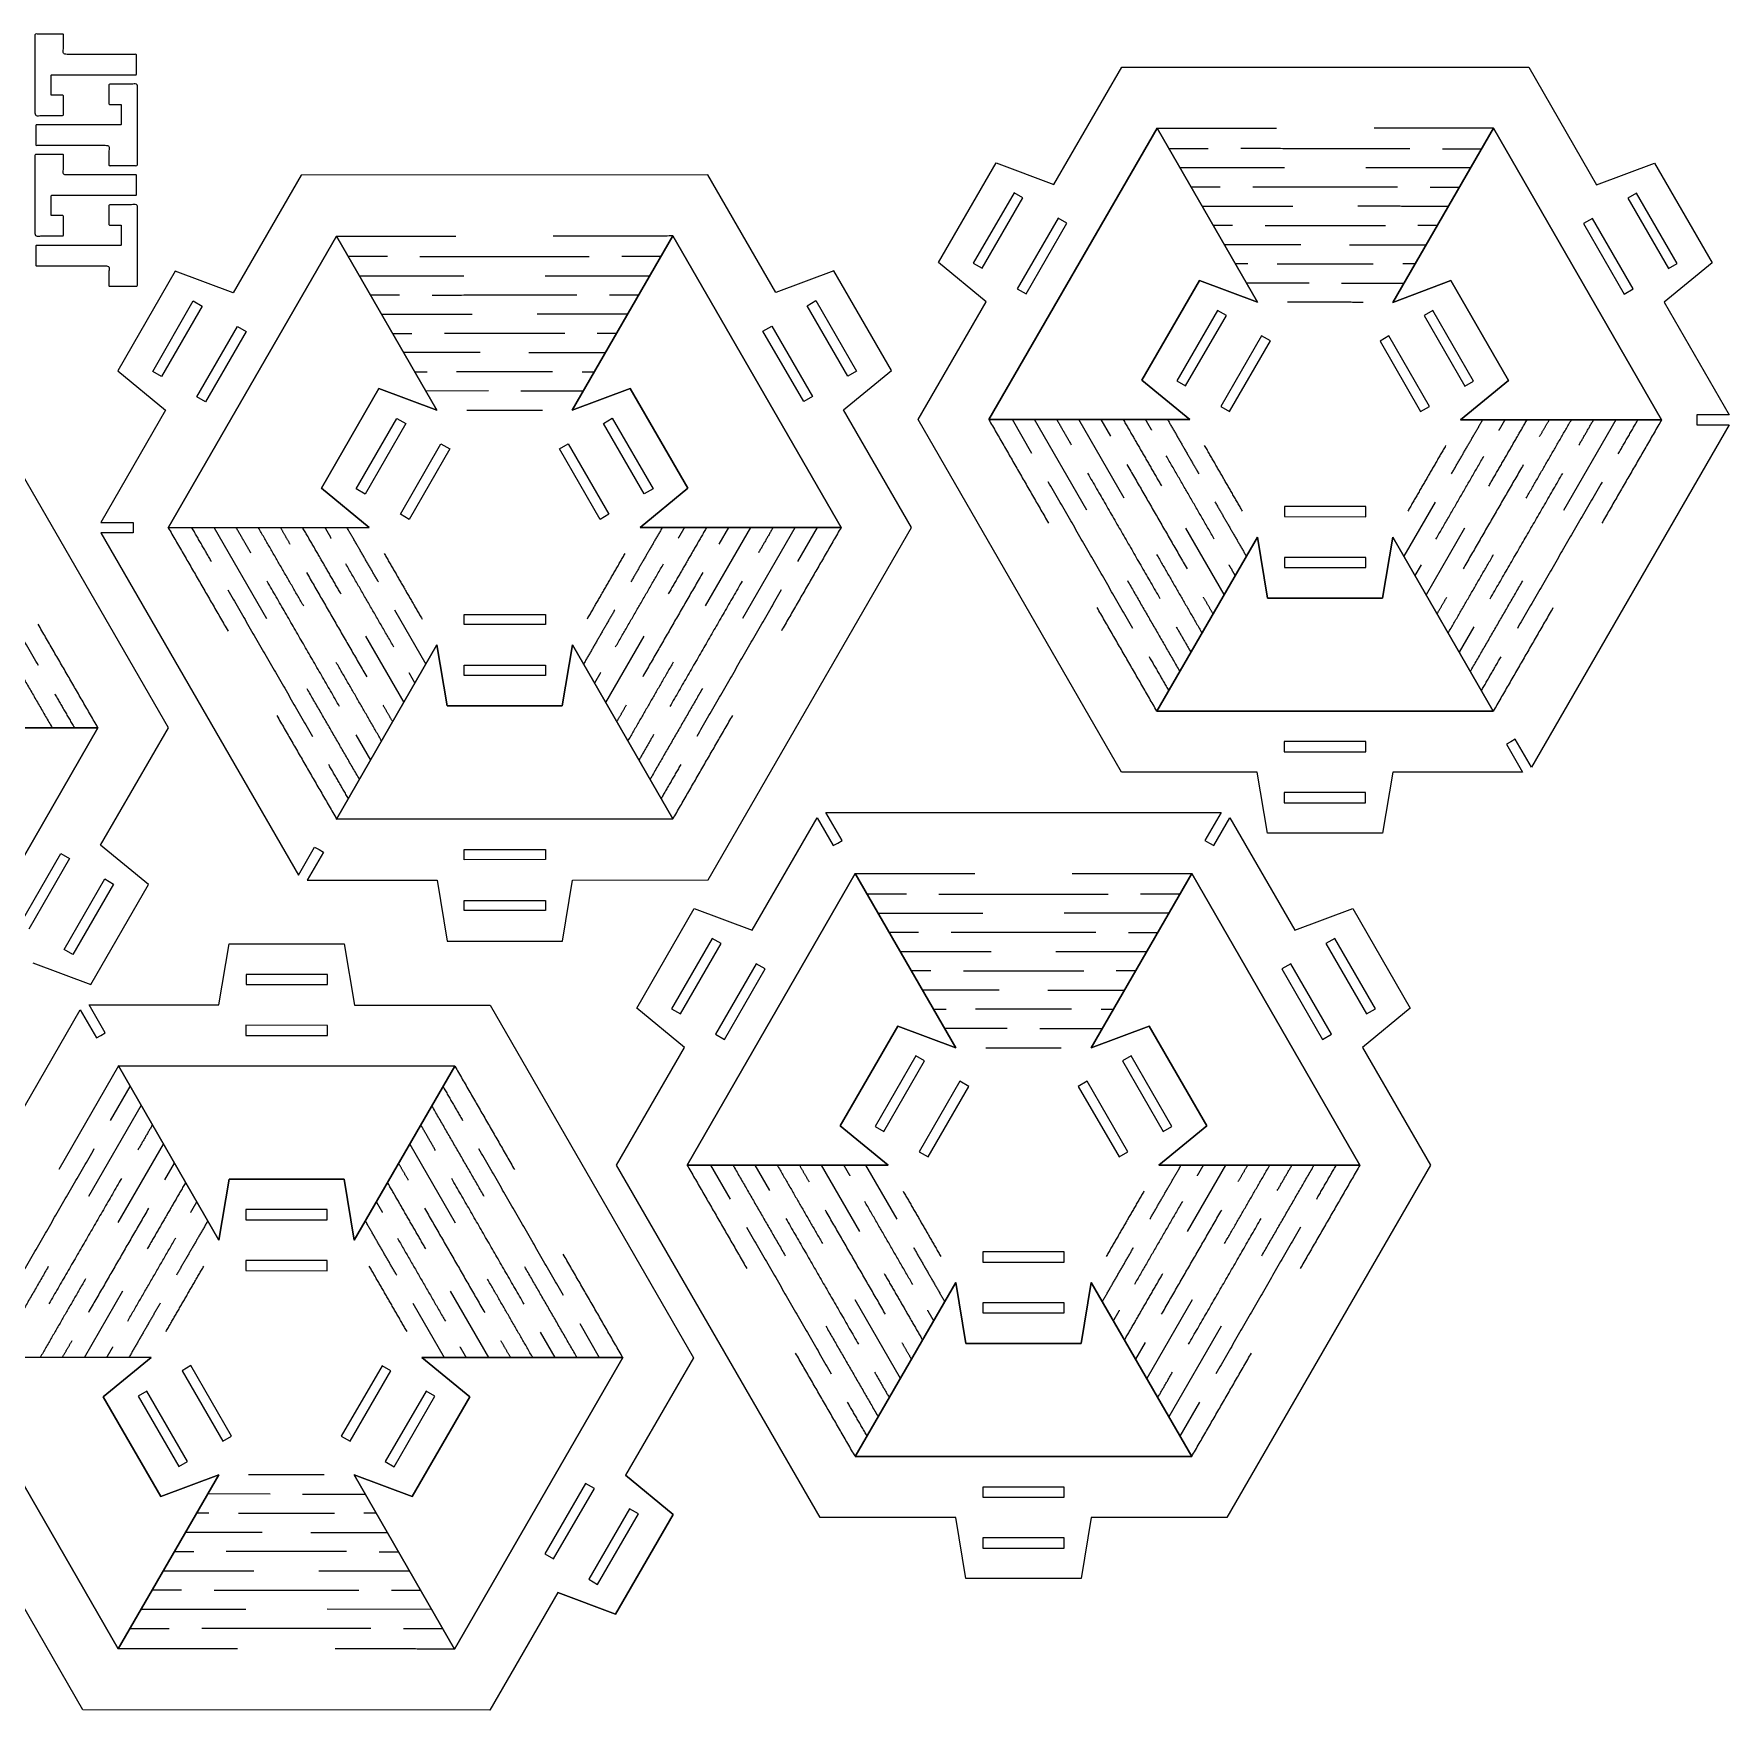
# Model space of a CAD drawing. Header units: millimetres. Extents: x -0.6 to 69.4, y 5.7 to 47.2.
# Drawn here: x 27.69 to 69.36, y 6.06 to 47.24 of the extents above; entities that cross this region are included whole.
import ezdxf

# ---------------------------------------------------------------- set-up
doc = ezdxf.new("R2010")
doc.units = ezdxf.units.MM
doc.header["$MEASUREMENT"] = 0
doc.layers.add('CURVES', color=7, linetype='Continuous', true_color=0x000000)

msp = doc.modelspace()

# ---------------------------------------------------------------- linework, layer by layer
at = {"layer": 'CURVES'}
for p, q in [((52.762, 43.54, -0.062), (54.432, 46.428, -0.062)), ((54.432, 46.428, -0.062), (64.431, 46.424, -0.062)), ((64.431, 46.424, -0.062), (66.098, 43.534, -0.062)), ((51.16, 37.77, -0.062), (55.297, 44.928, -0.062)), ((55.297, 44.928, -0.062), (51.16, 37.77, -0.062)), ((55.297, 44.928, -0.062), (57.764, 40.65, -0.062)), ((57.764, 40.65, -0.062), (55.297, 44.928, -0.062)), ((63.565, 44.924, -0.062), (61.093, 40.648, -0.062)), ((61.093, 40.648, -0.062), (63.565, 44.924, -0.062)), ((67.695, 37.762, -0.062), (63.565, 44.924, -0.062)), ((63.565, 44.924, -0.062), (67.695, 37.762, -0.062)), ((62.31, 44.422, -0.062), (63.274, 44.421, -0.062)), ((34.259, 43.773, -0.062), (32.592, 40.884, -0.062)), ((44.258, 43.778, -0.062), (34.259, 43.773, -0.062)), ((45.927, 40.89, -0.062), (44.258, 43.778, -0.062)), ((49.923, 41.625, -0.062), (51.339, 44.075, -0.062)), ((51.339, 44.075, -0.062), (52.762, 43.54, -0.062)), ((66.098, 43.534, -0.062), (67.522, 44.067, -0.062)), ((66.098, 43.534, -0.062), (67.522, 44.067, -0.062)), ((67.522, 44.067, -0.062), (68.936, 41.616, -0.062)), ((67.522, 44.067, -0.062), (68.936, 41.616, -0.062)), ((51.781, 43.34, -0.062), (50.78, 41.609, -0.062)), ((51.997, 43.215, -0.062), (51.781, 43.34, -0.062)), ((62.009, 43.478, -0.062), (62.729, 43.478, -0.062)), ((67.08, 43.333, -0.062), (66.863, 43.208, -0.062)), ((68.079, 41.601, -0.062), (67.08, 43.333, -0.062)), ((50.996, 41.484, -0.062), (51.997, 43.215, -0.062)), ((56.404, 43.009, -0.062), (58.632, 43.008, -0.062)), ((66.863, 43.208, -0.062), (67.862, 41.476, -0.062)), ((52.863, 42.715, -0.062), (51.862, 40.983, -0.062)), ((52.078, 40.858, -0.062), (53.079, 42.59, -0.062)), ((53.079, 42.59, -0.062), (52.863, 42.715, -0.062)), ((65.997, 42.709, -0.062), (65.78, 42.584, -0.062)), ((65.78, 42.584, -0.062), (66.779, 40.851, -0.062)), ((66.996, 40.976, -0.062), (65.997, 42.709, -0.062)), ((35.125, 42.274, -0.062), (30.994, 35.111, -0.062)), ((30.994, 35.111, -0.062), (35.125, 42.274, -0.062)), ((37.596, 37.998, -0.062), (35.125, 42.274, -0.062)), ((35.125, 42.274, -0.062), (37.596, 37.998, -0.062)), ((40.925, 37.999, -0.062), (43.393, 42.278, -0.062)), ((43.393, 42.278, -0.062), (40.925, 37.999, -0.062)), ((43.393, 42.278, -0.062), (47.53, 35.119, -0.062)), ((47.53, 35.119, -0.062), (43.393, 42.278, -0.062)), ((36.38, 41.771, -0.062), (35.415, 41.771, -0.062)), ((60.028, 42.064, -0.062), (61.911, 42.063, -0.062)), ((31.167, 41.417, -0.062), (29.754, 38.966, -0.062)), ((31.167, 41.417, -0.062), (29.754, 38.966, -0.062)), ((32.592, 40.884, -0.062), (31.167, 41.417, -0.062)), ((32.592, 40.884, -0.062), (31.167, 41.417, -0.062)), ((47.351, 41.424, -0.062), (45.927, 40.89, -0.062)), ((48.767, 38.975, -0.062), (47.351, 41.424, -0.062)), ((51.097, 40.658, -0.062), (49.923, 41.625, -0.062)), ((50.78, 41.609, -0.062), (50.996, 41.484, -0.062)), ((68.936, 41.616, -0.062), (67.761, 40.65, -0.062)), ((68.936, 41.616, -0.062), (67.761, 40.65, -0.062)), ((67.862, 41.476, -0.062), (68.079, 41.601, -0.062)), ((51.862, 40.983, -0.062), (52.078, 40.858, -0.062)), ((56.341, 41.184, -0.062), (54.925, 38.734, -0.062)), ((54.925, 38.734, -0.062), (56.341, 41.184, -0.062)), ((57.764, 40.65, -0.062), (56.341, 41.184, -0.062)), ((56.341, 41.184, -0.062), (57.764, 40.65, -0.062)), ((59.827, 41.12, -0.062), (61.366, 41.12, -0.062)), ((61.093, 40.648, -0.062), (62.518, 41.181, -0.062)), ((62.518, 41.181, -0.062), (61.093, 40.648, -0.062)), ((62.518, 41.181, -0.062), (63.931, 38.73, -0.062)), ((63.931, 38.73, -0.062), (62.518, 41.181, -0.062)), ((66.779, 40.851, -0.062), (66.996, 40.976, -0.062)), ((30.611, 38.95, -0.062), (31.61, 40.683, -0.062)), ((31.827, 40.558, -0.062), (30.827, 38.825, -0.062)), ((31.61, 40.683, -0.062), (31.827, 40.558, -0.062)), ((36.68, 40.828, -0.062), (35.961, 40.827, -0.062)), ((46.693, 40.565, -0.062), (46.909, 40.69, -0.062)), ((47.693, 38.833, -0.062), (46.693, 40.565, -0.062)), ((46.909, 40.69, -0.062), (47.91, 38.959, -0.062)), ((49.427, 37.77, -0.062), (51.097, 40.658, -0.062)), ((56.782, 40.449, -0.062), (55.782, 38.718, -0.062)), ((56.999, 40.324, -0.062), (56.782, 40.449, -0.062)), ((62.075, 40.447, -0.062), (61.859, 40.322, -0.062)), ((63.074, 38.714, -0.062), (62.075, 40.447, -0.062)), ((67.761, 40.65, -0.062), (69.355, 37.886, -0.062)), ((31.694, 38.326, -0.062), (32.693, 40.058, -0.062)), ((32.693, 40.058, -0.062), (32.909, 39.933, -0.062)), ((42.286, 40.359, -0.062), (40.058, 40.358, -0.062)), ((45.61, 39.939, -0.062), (45.827, 40.065, -0.062)), ((45.827, 40.065, -0.062), (46.828, 38.333, -0.062)), ((55.998, 38.593, -0.062), (56.999, 40.324, -0.062)), ((61.859, 40.322, -0.062), (62.858, 38.59, -0.062)), ((32.909, 39.933, -0.062), (31.91, 38.201, -0.062)), ((46.611, 38.208, -0.062), (45.61, 39.939, -0.062)), ((57.865, 39.824, -0.062), (56.864, 38.092, -0.062)), ((57.08, 37.967, -0.062), (58.081, 39.699, -0.062)), ((58.081, 39.699, -0.062), (57.865, 39.824, -0.062)), ((60.992, 39.822, -0.062), (60.776, 39.698, -0.062)), ((60.776, 39.698, -0.062), (61.775, 37.965, -0.062)), ((61.991, 38.09, -0.062), (60.992, 39.822, -0.062)), ((38.662, 39.413, -0.062), (36.778, 39.413, -0.062)), ((30.999, 30.197), (25.995, 38.855)), ((29.754, 38.966, -0.062), (30.928, 38, -0.062)), ((29.754, 38.966, -0.062), (30.928, 38, -0.062)), ((30.827, 38.825, -0.062), (30.611, 38.95, -0.062)), ((47.593, 38.008, -0.062), (48.767, 38.975, -0.062)), ((47.91, 38.959, -0.062), (47.693, 38.833, -0.062)), ((34.759, 36.08, -0.062), (36.172, 38.53, -0.062)), ((36.172, 38.53, -0.062), (34.759, 36.08, -0.062)), ((36.172, 38.53, -0.062), (37.596, 37.998, -0.062)), ((37.596, 37.998, -0.062), (36.172, 38.53, -0.062)), ((38.862, 38.47, -0.062), (37.324, 38.469, -0.062)), ((42.349, 38.533, -0.062), (40.925, 37.999, -0.062)), ((40.925, 37.999, -0.062), (42.349, 38.533, -0.062)), ((43.765, 36.084, -0.062), (42.349, 38.533, -0.062)), ((42.349, 38.533, -0.062), (43.765, 36.084, -0.062)), ((46.828, 38.333, -0.062), (46.611, 38.208, -0.062)), ((54.925, 38.734, -0.062), (56.098, 37.767, -0.062)), ((56.098, 37.767, -0.062), (54.925, 38.734, -0.062)), ((55.782, 38.718, -0.062), (55.998, 38.593, -0.062)), ((63.931, 38.73, -0.062), (62.757, 37.764, -0.062)), ((62.757, 37.764, -0.062), (63.931, 38.73, -0.062)), ((62.858, 38.59, -0.062), (63.074, 38.714, -0.062)), ((30.928, 38, -0.062), (29.334, 35.236, -0.062)), ((31.91, 38.201, -0.062), (31.694, 38.326, -0.062)), ((49.262, 35.12, -0.062), (47.593, 38.008, -0.062)), ((56.864, 38.092, -0.062), (57.08, 37.967, -0.062)), ((61.775, 37.965, -0.062), (61.991, 38.09, -0.062)), ((35.615, 36.064, -0.062), (36.615, 37.797, -0.062)), ((36.831, 37.672, -0.062), (35.832, 35.939, -0.062)), ((36.615, 37.797, -0.062), (36.831, 37.672, -0.062)), ((41.691, 37.674, -0.062), (41.907, 37.799, -0.062)), ((42.692, 35.942, -0.062), (41.691, 37.674, -0.062)), ((41.907, 37.799, -0.062), (42.908, 36.068, -0.062)), ((54.423, 29.108, -0.062), (49.427, 37.77, -0.062)), ((56.098, 37.767, -0.062), (51.16, 37.77, -0.062)), ((51.16, 37.77, -0.062), (56.098, 37.767, -0.062)), ((52.222, 36.934, -0.062), (51.74, 37.769, -0.062)), ((53.571, 35.54, -0.062), (52.285, 37.769, -0.062)), ((54.488, 35.838, -0.062), (53.375, 37.769, -0.062)), ((54.157, 37.357, -0.062), (53.919, 37.768, -0.062)), ((62.757, 37.764, -0.062), (67.695, 37.762, -0.062)), ((67.695, 37.762, -0.062), (62.757, 37.764, -0.062)), ((69.355, 37.636, -0.062), (64.496, 29.228, -0.062)), ((66.57, 37.762, -0.062), (65.282, 35.535, -0.062)), ((68.561, 37.636, -0.062), (69.355, 37.636, -0.062)), ((69.355, 37.886, -0.062), (68.562, 37.886, -0.062)), ((36.698, 35.44, -0.062), (37.697, 37.172, -0.062)), ((37.697, 37.172, -0.062), (37.914, 37.047, -0.062)), ((40.608, 37.049, -0.062), (40.825, 37.174, -0.062)), ((40.825, 37.174, -0.062), (41.826, 35.442, -0.062)), ((37.914, 37.047, -0.062), (36.915, 35.315, -0.062)), ((41.609, 35.317, -0.062), (40.608, 37.049, -0.062)), ((35.933, 35.114, -0.062), (34.759, 36.08, -0.062)), ((34.759, 36.08, -0.062), (35.933, 35.114, -0.062)), ((35.832, 35.939, -0.062), (35.615, 36.064, -0.062)), ((42.591, 35.117, -0.062), (43.765, 36.084, -0.062)), ((43.765, 36.084, -0.062), (42.591, 35.117, -0.062)), ((42.908, 36.068, -0.062), (42.692, 35.942, -0.062)), ((36.915, 35.315, -0.062), (36.698, 35.44, -0.062)), ((41.826, 35.442, -0.062), (41.609, 35.317, -0.062)), ((58.426, 35.633, -0.062), (58.426, 35.383, -0.062)), ((60.426, 35.632, -0.062), (58.426, 35.633, -0.062)), ((60.426, 35.382, -0.062), (60.426, 35.632, -0.062)), ((62.133, 35.742, -0.062), (61.363, 34.41, -0.062)), ((29.334, 35.236, -0.062), (30.128, 35.236, -0.062)), ((30.994, 35.111, -0.062), (35.933, 35.114, -0.062)), ((35.933, 35.114, -0.062), (30.994, 35.111, -0.062)), ((32.12, 35.112, -0.062), (33.407, 32.884, -0.062)), ((47.53, 35.119, -0.062), (42.591, 35.117, -0.062)), ((42.591, 35.117, -0.062), (47.53, 35.119, -0.062)), ((44.202, 33.188, -0.062), (45.315, 35.118, -0.062)), ((44.266, 26.457, -0.062), (49.262, 35.12, -0.062)), ((44.533, 34.706, -0.062), (44.77, 35.118, -0.062)), ((45.119, 32.89, -0.062), (46.405, 35.119, -0.062)), ((46.467, 34.283, -0.062), (46.949, 35.119, -0.062)), ((56.944, 33.468, -0.062), (56.003, 35.1, -0.062)), ((58.426, 35.383, -0.062), (60.426, 35.382, -0.062)), ((62.85, 35.097, -0.062), (61.907, 33.466, -0.062)), ((29.334, 34.986, -0.062), (34.194, 26.578, -0.062)), ((30.128, 34.986, -0.062), (29.334, 34.986, -0.062)), ((55.29, 30.607, -0.062), (57.762, 34.883, -0.062)), ((57.762, 34.883, -0.062), (55.29, 30.607, -0.062)), ((57.762, 34.883, -0.062), (58.011, 33.383, -0.062)), ((58.011, 33.383, -0.062), (57.762, 34.883, -0.062)), ((60.84, 33.382, -0.062), (61.091, 34.882, -0.062)), ((61.091, 34.882, -0.062), (60.84, 33.382, -0.062)), ((61.091, 34.882, -0.062), (63.558, 30.603, -0.062)), ((63.558, 30.603, -0.062), (61.091, 34.882, -0.062)), ((58.426, 34.383, -0.062), (58.426, 34.133, -0.062)), ((60.426, 34.382, -0.062), (58.426, 34.383, -0.062)), ((60.426, 34.132, -0.062), (60.426, 34.382, -0.062)), ((61.787, 34.201, -0.062), (61.635, 33.938, -0.062)), ((58.426, 34.133, -0.062), (60.426, 34.132, -0.062)), ((58.011, 33.383, -0.062), (60.84, 33.382, -0.062)), ((60.84, 33.382, -0.062), (58.011, 33.383, -0.062)), ((36.557, 33.092, -0.062), (37.327, 31.76, -0.062)), ((38.263, 32.982, -0.062), (40.263, 32.983, -0.062)), ((38.263, 32.732, -0.062), (38.263, 32.982, -0.062)), ((40.263, 32.983, -0.062), (40.263, 32.733, -0.062)), ((40.263, 32.733, -0.062), (38.263, 32.732, -0.062)), ((63.084, 32.674, -0.062), (62.724, 32.05, -0.062)), ((35.132, 27.953, -0.062), (37.599, 32.231, -0.062)), ((37.599, 32.231, -0.062), (35.132, 27.953, -0.062)), ((35.84, 32.446, -0.062), (36.782, 30.816, -0.062)), ((37.599, 32.231, -0.062), (37.85, 30.732, -0.062)), ((37.85, 30.732, -0.062), (37.599, 32.231, -0.062)), ((40.679, 30.733, -0.062), (40.928, 32.233, -0.062)), ((40.928, 32.233, -0.062), (40.679, 30.733, -0.062)), ((40.928, 32.233, -0.062), (43.399, 27.957, -0.062)), ((43.399, 27.957, -0.062), (40.928, 32.233, -0.062)), ((41.746, 30.818, -0.062), (42.687, 32.45, -0.062)), ((38.264, 31.732, -0.062), (40.264, 31.733, -0.062)), ((38.264, 31.482, -0.062), (38.264, 31.732, -0.062)), ((40.264, 31.733, -0.062), (40.264, 31.483, -0.062)), ((36.903, 31.551, -0.062), (37.055, 31.288, -0.062)), ((40.264, 31.483, -0.062), (38.264, 31.482, -0.062)), ((37.85, 30.732, -0.062), (40.679, 30.733, -0.062)), ((40.679, 30.733, -0.062), (37.85, 30.732, -0.062)), ((63.558, 30.603, -0.062), (55.29, 30.607, -0.062)), ((55.29, 30.607, -0.062), (63.558, 30.603, -0.062)), ((24.328, 30.194), (29.267, 30.196)), ((29.267, 30.196), (24.328, 30.194)), ((29.267, 30.196), (25.136, 23.034)), ((25.136, 23.034), (29.267, 30.196)), ((29.332, 27.308), (30.999, 30.197)), ((35.606, 30.023, -0.062), (35.966, 29.4, -0.062)), ((58.424, 29.856, -0.062), (58.424, 29.606, -0.062)), ((60.424, 29.855, -0.062), (58.424, 29.856, -0.062)), ((58.424, 29.606, -0.062), (60.424, 29.605, -0.062)), ((60.424, 29.605, -0.062), (60.424, 29.855, -0.062)), ((63.882, 29.791, -0.062), (64.279, 29.103, -0.062)), ((64.496, 29.228, -0.062), (64.099, 29.916, -0.062)), ((57.759, 29.106, -0.062), (54.423, 29.108, -0.062)), ((58.008, 27.606, -0.062), (57.759, 29.106, -0.062)), ((61.088, 29.105, -0.062), (60.837, 27.605, -0.062)), ((64.279, 29.103, -0.062), (61.088, 29.105, -0.062)), ((58.423, 28.606, -0.062), (58.423, 28.356, -0.062)), ((60.423, 28.605, -0.062), (58.423, 28.606, -0.062)), ((58.423, 28.356, -0.062), (60.423, 28.355, -0.062)), ((60.423, 28.355, -0.062), (60.423, 28.605, -0.062)), ((43.399, 27.957, -0.062), (35.132, 27.953, -0.062)), ((35.132, 27.953, -0.062), (43.399, 27.957, -0.062)), ((45.346, 25.224, -0.062), (46.942, 27.987, -0.062)), ((46.942, 27.987, -0.062), (47.339, 27.3, -0.062)), ((47.159, 28.112, -0.062), (56.87, 28.112, -0.062)), ((47.555, 27.425, -0.062), (47.159, 28.112, -0.062)), ((56.87, 28.112, -0.062), (56.473, 27.425, -0.062)), ((56.689, 27.3, -0.062), (57.086, 27.987, -0.062)), ((57.086, 27.987, -0.062), (58.682, 25.224, -0.062)), ((60.837, 27.605, -0.062), (58.008, 27.606, -0.062)), ((27.351, 25.374), (28.351, 27.107)), ((28.351, 27.107), (28.567, 26.982)), ((30.507, 26.342), (29.332, 27.308)), ((34.194, 26.578, -0.062), (34.591, 27.265, -0.062)), ((34.807, 27.14, -0.062), (34.411, 26.453, -0.062)), ((38.266, 27.205, -0.062), (40.266, 27.206, -0.062)), ((38.266, 26.955, -0.062), (38.266, 27.205, -0.062)), ((40.266, 27.206, -0.062), (40.266, 26.956, -0.062)), ((28.567, 26.982), (27.568, 25.249)), ((40.266, 26.956, -0.062), (38.266, 26.955, -0.062)), ((28.434, 24.75), (29.433, 26.482)), ((29.65, 26.358), (28.651, 24.625)), ((29.093, 23.891), (30.507, 26.342)), ((29.433, 26.482), (29.65, 26.358)), ((34.411, 26.453, -0.062), (37.602, 26.454, -0.062)), ((37.602, 26.454, -0.062), (37.852, 24.954, -0.062)), ((40.681, 24.956, -0.062), (40.931, 26.456, -0.062)), ((40.931, 26.456, -0.062), (44.266, 26.457, -0.062)), ((43.746, 19.452, -0.062), (47.88, 26.612, -0.062)), ((47.88, 26.612, -0.062), (43.746, 19.452, -0.062)), ((47.88, 26.612, -0.062), (50.35, 22.335, -0.062)), ((50.35, 22.335, -0.062), (47.88, 26.612, -0.062)), ((56.148, 26.612, -0.062), (53.679, 22.335, -0.062)), ((53.679, 22.335, -0.062), (56.148, 26.612, -0.062)), ((60.282, 19.452, -0.062), (56.148, 26.612, -0.062)), ((56.148, 26.612, -0.062), (60.282, 19.452, -0.062)), ((38.266, 25.955, -0.062), (40.266, 25.956, -0.062)), ((38.267, 25.705, -0.062), (38.266, 25.955, -0.062)), ((40.266, 25.956, -0.062), (40.267, 25.706, -0.062)), ((40.267, 25.706, -0.062), (38.267, 25.705, -0.062)), ((42.508, 23.307, -0.062), (43.922, 25.757, -0.062)), ((42.508, 23.307, -0.062), (43.922, 25.757, -0.062)), ((43.922, 25.757, -0.062), (45.346, 25.224, -0.062)), ((43.922, 25.757, -0.062), (45.346, 25.224, -0.062)), ((48.443, 25.638, -0.062), (51.016, 25.638, -0.062)), ((58.682, 25.224, -0.062), (60.106, 25.757, -0.062)), ((60.106, 25.757, -0.062), (61.52, 23.307, -0.062)), ((44.365, 25.023, -0.062), (43.365, 23.291, -0.062)), ((44.581, 24.898, -0.062), (44.365, 25.023, -0.062)), ((54.593, 25.166, -0.062), (55.313, 25.166, -0.062)), ((59.664, 25.023, -0.062), (59.447, 24.898, -0.062)), ((60.664, 23.291, -0.062), (59.664, 25.023, -0.062)), ((28.651, 24.625), (28.434, 24.75)), ((32.24, 23.387), (32.491, 24.887)), ((32.491, 24.887), (35.32, 24.885)), ((35.32, 24.885), (35.569, 23.385)), ((37.852, 24.954, -0.062), (40.681, 24.956, -0.062)), ((43.581, 23.166, -0.062), (44.581, 24.898, -0.062)), ((59.447, 24.898, -0.062), (60.447, 23.166, -0.062)), ((27.669, 24.424), (29.093, 23.891)), ((45.447, 24.398, -0.062), (44.447, 22.666, -0.062)), ((44.664, 22.541, -0.062), (45.664, 24.273, -0.062)), ((45.664, 24.273, -0.062), (45.447, 24.398, -0.062)), ((58.581, 24.398, -0.062), (58.365, 24.273, -0.062)), ((58.365, 24.273, -0.062), (59.365, 22.541, -0.062)), ((59.581, 22.666, -0.062), (58.581, 24.398, -0.062)), ((32.905, 24.136), (32.905, 23.886)), ((34.905, 24.135), (32.905, 24.136)), ((32.905, 23.886), (34.905, 23.885)), ((34.905, 23.885), (34.905, 24.135)), ((52.612, 23.751, -0.062), (54.496, 23.751, -0.062)), ((29.049, 23.388), (32.24, 23.387)), ((29.445, 22.7), (29.049, 23.388)), ((35.569, 23.385), (38.904, 23.383)), ((38.904, 23.383), (43.9, 14.721)), ((23.972, 14.855), (28.832, 23.263)), ((28.832, 23.263), (29.229, 22.576)), ((43.682, 22.341, -0.062), (42.508, 23.307, -0.062)), ((43.682, 22.341, -0.062), (42.508, 23.307, -0.062)), ((43.365, 23.291, -0.062), (43.581, 23.166, -0.062)), ((53.92, 23.279, -0.062), (54.223, 23.279, -0.062)), ((61.52, 23.307, -0.062), (60.346, 22.341, -0.062)), ((60.447, 23.166, -0.062), (60.664, 23.291, -0.062)), ((29.229, 22.576), (29.337, 22.638)), ((29.337, 22.638), (29.445, 22.7)), ((32.904, 22.886), (32.904, 22.636)), ((34.904, 22.885), (32.904, 22.886)), ((32.904, 22.636), (34.904, 22.635)), ((34.904, 22.635), (34.904, 22.885)), ((44.447, 22.666, -0.062), (44.664, 22.541, -0.062)), ((48.926, 22.869, -0.062), (47.511, 20.419, -0.062)), ((47.511, 20.419, -0.062), (48.926, 22.869, -0.062)), ((50.35, 22.335, -0.062), (48.926, 22.869, -0.062)), ((48.926, 22.869, -0.062), (50.35, 22.335, -0.062)), ((52.412, 22.807, -0.062), (53.951, 22.807, -0.062)), ((53.679, 22.335, -0.062), (55.103, 22.869, -0.062)), ((55.103, 22.869, -0.062), (53.679, 22.335, -0.062)), ((55.103, 22.869, -0.062), (56.517, 20.419, -0.062)), ((56.517, 20.419, -0.062), (55.103, 22.869, -0.062)), ((59.365, 22.541, -0.062), (59.581, 22.666, -0.062)), ((42.014, 19.452, -0.062), (43.682, 22.341, -0.062)), ((49.368, 22.135, -0.062), (48.368, 20.403, -0.062)), ((49.584, 22.01, -0.062), (49.368, 22.135, -0.062)), ((54.66, 22.135, -0.062), (54.444, 22.01, -0.062)), ((55.66, 20.403, -0.062), (54.66, 22.135, -0.062)), ((60.346, 22.341, -0.062), (62.014, 19.452, -0.062)), ((29.77, 21.888), (28.301, 19.346)), ((29.77, 21.888), (32.237, 17.609)), ((38.038, 21.884), (29.77, 21.888)), ((32.237, 17.609), (29.77, 21.888)), ((29.77, 21.888), (38.038, 21.884)), ((35.566, 17.608), (38.038, 21.884)), ((38.038, 21.884), (35.566, 17.608)), ((48.584, 20.278, -0.062), (49.584, 22.01, -0.062)), ((54.444, 22.01, -0.062), (55.444, 20.278, -0.062)), ((29.577, 20.55), (30.06, 21.385)), ((50.45, 21.51, -0.062), (49.45, 19.778, -0.062)), ((49.667, 19.653, -0.062), (50.667, 21.385, -0.062)), ((50.667, 21.385, -0.062), (50.45, 21.51, -0.062)), ((53.578, 21.51, -0.062), (53.361, 21.385, -0.062)), ((53.361, 21.385, -0.062), (54.361, 19.653, -0.062)), ((54.578, 19.778, -0.062), (53.578, 21.51, -0.062)), ((29.044, 18.685), (30.332, 20.913)), ((47.511, 20.419, -0.062), (48.685, 19.452, -0.062)), ((48.685, 19.452, -0.062), (47.511, 20.419, -0.062)), ((56.517, 20.419, -0.062), (55.343, 19.452, -0.062)), ((55.343, 19.452, -0.062), (56.517, 20.419, -0.062)), ((48.368, 20.403, -0.062), (48.584, 20.278, -0.062)), ((55.444, 20.278, -0.062), (55.66, 20.403, -0.062)), ((29.761, 18.04), (30.876, 19.969)), ((36.929, 19.966), (38.042, 18.036)), ((49.45, 19.778, -0.062), (49.667, 19.653, -0.062)), ((54.361, 19.653, -0.062), (54.578, 19.778, -0.062)), ((30.911, 19.086), (31.149, 19.497)), ((47.014, 10.792, -0.062), (42.014, 19.452, -0.062)), ((48.685, 19.452, -0.062), (43.746, 19.452, -0.062)), ((43.746, 19.452, -0.062), (48.685, 19.452, -0.062)), ((44.809, 18.617, -0.062), (44.327, 19.452, -0.062)), ((45.776, 18.829, -0.062), (45.417, 19.452, -0.062)), ((47.993, 17.821, -0.062), (47.051, 19.452, -0.062)), ((48.91, 18.12, -0.062), (48.14, 19.452, -0.062)), ((55.343, 19.452, -0.062), (60.282, 19.452, -0.062)), ((60.282, 19.452, -0.062), (55.343, 19.452, -0.062)), ((56.978, 19.452, -0.062), (56.036, 17.821, -0.062)), ((62.014, 19.452, -0.062), (57.014, 10.792, -0.062)), ((32.237, 17.609), (32.488, 19.109)), ((32.488, 19.109), (32.237, 17.609)), ((32.488, 19.109), (35.317, 19.108)), ((35.317, 19.108), (32.488, 19.109)), ((35.317, 19.108), (35.566, 17.608)), ((35.566, 17.608), (35.317, 19.108)), ((32.902, 18.359), (32.902, 18.109)), ((34.902, 18.358), (32.902, 18.359)), ((34.902, 18.108), (34.902, 18.358)), ((32.902, 18.109), (34.902, 18.108)), ((32.901, 17.109), (32.901, 16.859)), ((34.901, 17.108), (32.901, 17.109)), ((34.901, 16.858), (34.901, 17.108)), ((51.014, 17.319, -0.062), (51.014, 17.069, -0.062)), ((53.014, 17.319, -0.062), (51.014, 17.319, -0.062)), ((53.014, 17.069, -0.062), (53.014, 17.319, -0.062)), ((32.901, 16.859), (34.901, 16.858)), ((51.014, 17.069, -0.062), (53.014, 17.069, -0.062)), ((28.937, 14.728), (29.879, 16.359)), ((37.923, 16.355), (38.864, 14.723)), ((50.35, 16.569, -0.062), (47.88, 12.292, -0.062)), ((47.88, 12.292, -0.062), (50.35, 16.569, -0.062)), ((50.6, 15.069, -0.062), (50.35, 16.569, -0.062)), ((50.35, 16.569, -0.062), (50.6, 15.069, -0.062)), ((53.679, 16.569, -0.062), (53.429, 15.069, -0.062)), ((53.429, 15.069, -0.062), (53.679, 16.569, -0.062)), ((56.148, 12.292, -0.062), (53.679, 16.569, -0.062)), ((53.679, 16.569, -0.062), (56.148, 12.292, -0.062)), ((37.005, 16.057), (37.774, 14.724)), ((48.988, 14.21, -0.062), (47.874, 16.14, -0.062)), ((51.014, 16.069, -0.062), (51.014, 15.819, -0.062)), ((53.014, 16.069, -0.062), (51.014, 16.069, -0.062)), ((53.014, 15.819, -0.062), (53.014, 16.069, -0.062)), ((56.155, 16.14, -0.062), (55.041, 14.21, -0.062)), ((41.106, 15.557), (41.588, 14.722)), ((51.014, 15.819, -0.062), (53.014, 15.819, -0.062)), ((56.872, 15.495, -0.062), (55.585, 13.267, -0.062)), ((40.138, 15.346), (40.498, 14.722)), ((53.429, 15.069, -0.062), (50.6, 15.069, -0.062)), ((50.6, 15.069, -0.062), (53.429, 15.069, -0.062)), ((55.006, 15.093, -0.062), (54.768, 14.682, -0.062)), ((30.571, 14.727), (25.632, 14.73)), ((25.632, 14.73), (29.763, 7.567)), ((25.632, 14.73), (30.571, 14.727)), ((29.763, 7.567), (25.632, 14.73)), ((29.397, 13.761), (30.571, 14.727)), ((30.571, 14.727), (29.397, 13.761)), ((37.229, 14.724), (42.168, 14.722)), ((38.403, 13.757), (37.229, 14.724)), ((37.229, 14.724), (38.403, 13.757)), ((42.168, 14.722), (37.229, 14.724)), ((42.168, 14.722), (38.031, 7.563)), ((38.031, 7.563), (42.168, 14.722)), ((43.9, 14.721), (42.231, 11.833)), ((31.553, 14.526), (31.336, 14.401)), ((31.336, 14.401), (32.336, 12.669)), ((32.552, 12.794), (31.553, 14.526)), ((36.248, 14.524), (35.247, 12.792)), ((35.463, 12.667), (36.464, 14.399)), ((36.464, 14.399), (36.248, 14.524)), ((30.81, 11.311), (29.397, 13.761)), ((29.397, 13.761), (30.81, 11.311)), ((30.47, 13.902), (30.254, 13.777)), ((30.254, 13.777), (31.253, 12.044)), ((31.469, 12.169), (30.47, 13.902)), ((37.33, 13.898), (36.329, 12.167)), ((36.545, 12.042), (37.546, 13.773)), ((36.987, 11.308), (38.403, 13.757)), ((38.403, 13.757), (36.987, 11.308)), ((37.546, 13.773), (37.33, 13.898)), ((56.34, 13.63, -0.062), (55.858, 12.795, -0.062)), ((32.336, 12.669), (32.552, 12.794)), ((35.247, 12.792), (35.463, 12.667)), ((31.253, 12.044), (31.469, 12.169)), ((36.329, 12.167), (36.545, 12.042)), ((47.88, 12.292, -0.062), (56.148, 12.292, -0.062)), ((56.148, 12.292, -0.062), (47.88, 12.292, -0.062)), ((29.763, 7.567), (32.234, 11.843)), ((32.234, 11.843), (29.763, 7.567)), ((32.234, 11.843), (30.81, 11.311)), ((30.81, 11.311), (32.234, 11.843)), ((35.563, 11.842), (36.987, 11.308)), ((38.031, 7.563), (35.563, 11.842)), ((36.987, 11.308), (35.563, 11.842)), ((35.563, 11.842), (38.031, 7.563)), ((42.231, 11.833), (43.405, 10.866)), ((43.405, 10.866), (42.231, 11.833)), ((33.501, 11.371), (31.962, 11.372)), ((41.249, 11.633), (40.249, 9.901)), ((40.465, 9.776), (41.466, 11.508)), ((41.466, 11.508), (41.249, 11.633)), ((51.014, 11.542, -0.062), (51.014, 11.292, -0.062)), ((53.014, 11.542, -0.062), (51.014, 11.542, -0.062)), ((51.014, 11.292, -0.062), (53.014, 11.292, -0.062)), ((53.014, 11.292, -0.062), (53.014, 11.542, -0.062)), ((31.993, 10.9), (31.689, 10.9)), ((42.332, 11.007), (41.331, 9.276)), ((41.547, 9.151), (42.548, 10.882)), ((43.405, 10.866), (41.989, 8.417)), ((41.989, 8.417), (43.405, 10.866)), ((42.548, 10.882), (42.332, 11.007)), ((33.3, 10.427), (31.417, 10.428)), ((50.35, 10.792, -0.062), (47.014, 10.792, -0.062)), ((50.6, 9.292, -0.062), (50.35, 10.792, -0.062)), ((53.679, 10.792, -0.062), (53.429, 9.292, -0.062)), ((57.014, 10.792, -0.062), (53.679, 10.792, -0.062)), ((51.014, 10.292, -0.062), (51.014, 10.042, -0.062)), ((53.014, 10.292, -0.062), (51.014, 10.292, -0.062)), ((51.014, 10.042, -0.062), (53.014, 10.042, -0.062)), ((53.014, 10.042, -0.062), (53.014, 10.292, -0.062)), ((40.249, 9.901), (40.465, 9.776)), ((41.331, 9.276), (41.547, 9.151)), ((53.429, 9.292, -0.062), (50.6, 9.292, -0.062)), ((28.896, 6.068), (27.23, 8.957)), ((31.319, 9.013), (30.599, 9.013)), ((40.565, 8.951), (38.896, 6.063)), ((41.989, 8.417), (40.565, 8.951)), ((40.565, 8.951), (41.989, 8.417)), ((37.469, 8.538), (34.896, 8.54)), ((38.896, 6.063), (28.896, 6.068))]:
    msp.add_line(p, q, dxfattribs=at)
for points in [[(68.562, 37.886), (68.561, 37.761)], [(68.561, 37.761), (68.561, 37.636)], [(30.128, 35.236), (30.128, 35.111)], [(30.128, 35.111), (30.128, 34.986)], [(63.991, 29.853), (63.882, 29.791)], [(64.099, 29.916), (63.991, 29.853)], [(34.591, 27.265), (34.699, 27.203)], [(34.699, 27.203), (34.807, 27.14)], [(47.339, 27.3), (47.447, 27.362)], [(47.447, 27.362), (47.555, 27.425)], [(56.473, 27.425), (56.581, 27.362)], [(56.581, 27.362), (56.689, 27.3)]]:
    msp.add_lwpolyline(points, dxfattribs=at)
for points in [[(28.417, 46.24), (28.267, 46.24), (28.117, 46.24), (28.117, 45.99), (28.117, 45.74), (28.267, 45.74), (28.417, 45.74), (28.417, 45.49), (28.417, 45.24), (28.067, 45.24), (27.717, 45.24), (27.717, 46.24), (27.717, 47.24), (28.067, 47.24), (28.417, 47.24), (28.417, 46.99), (28.417, 46.74), (29.317, 46.74), (30.217, 46.74), (30.217, 46.49), (30.217, 46.24), (29.942, 46.24), (29.667, 46.24), (29.042, 46.24), (28.417, 46.24)], [(29.537, 45.006), (29.687, 45.006), (29.837, 45.006), (29.837, 45.256), (29.837, 45.506), (29.687, 45.506), (29.537, 45.506), (29.537, 45.756), (29.537, 46.006), (29.887, 46.006), (30.237, 46.006), (30.237, 45.006), (30.237, 44.006), (29.887, 44.006), (29.537, 44.006), (29.537, 44.256), (29.537, 44.506), (28.637, 44.506), (27.737, 44.506), (27.737, 44.756), (27.737, 45.006), (28.012, 45.006), (28.287, 45.006), (28.912, 45.006), (29.537, 45.006)], [(28.417, 43.279), (28.267, 43.279), (28.117, 43.279), (28.117, 43.029), (28.117, 42.779), (28.267, 42.779), (28.417, 42.779), (28.417, 42.529), (28.417, 42.279), (28.067, 42.279), (27.717, 42.279), (27.717, 43.279), (27.717, 44.279), (28.067, 44.279), (28.417, 44.279), (28.417, 44.029), (28.417, 43.779), (29.317, 43.779), (30.217, 43.779), (30.217, 43.529), (30.217, 43.279), (29.942, 43.279), (29.667, 43.279), (29.042, 43.279), (28.417, 43.279)], [(29.537, 42.045), (29.687, 42.045), (29.837, 42.045), (29.837, 42.295), (29.837, 42.545), (29.687, 42.545), (29.537, 42.545), (29.537, 42.795), (29.537, 43.045), (29.887, 43.045), (30.237, 43.045), (30.237, 42.045), (30.237, 41.045), (29.887, 41.045), (29.537, 41.045), (29.537, 41.295), (29.537, 41.545), (28.637, 41.545), (27.737, 41.545), (27.737, 41.795), (27.737, 42.045), (28.012, 42.045), (28.287, 42.045), (28.912, 42.045), (29.537, 42.045)]]:
    msp.add_open_spline(points, degree=2, knots=[-9, -9, -9, -8.7, -8.7, -8.2, -8.2, -7.9, -7.9, -7.4, -7.4, -6.7, -6.7, -4.7, -4.7, -4, -4, -3.5, -3.5, -2, -2, -1.5, -1.5, -1.25, -1.25, 0, 0, 0], dxfattribs=at)
for points in [[(55.297, 44.928, -0.062), (56.765, 44.927, -0.062), (58.233, 44.927, -0.062)], [(63.565, 44.924, -0.062), (62.097, 44.925, -0.062), (60.629, 44.925, -0.062)], [(55.587, 44.425, -0.062), (56.069, 44.425, -0.062), (56.552, 44.424, -0.062)], [(61.51, 44.422, -0.062), (59.431, 44.423, -0.062), (57.352, 44.424, -0.062)], [(58.432, 43.952, -0.062), (57.146, 43.952, -0.062), (55.859, 43.953, -0.062)], [(63.002, 43.95, -0.062), (61.715, 43.95, -0.062), (60.429, 43.951, -0.062)], [(56.851, 43.481, -0.062), (56.491, 43.481, -0.062), (56.131, 43.481, -0.062)], [(61.209, 43.479, -0.062), (59.43, 43.479, -0.062), (57.651, 43.48, -0.062)], [(62.456, 43.006, -0.062), (61.342, 43.007, -0.062), (60.228, 43.007, -0.062)], [(57.151, 42.537, -0.062), (56.913, 42.537, -0.062), (56.676, 42.537, -0.062)], [(57.951, 42.537, -0.062), (59.43, 42.536, -0.062), (60.909, 42.535, -0.062)], [(62.184, 42.535, -0.062), (61.946, 42.535, -0.062), (61.709, 42.535, -0.062)], [(35.125, 42.274, -0.062), (36.593, 42.274, -0.062), (38.061, 42.275, -0.062)], [(43.393, 42.278, -0.062), (41.925, 42.277, -0.062), (40.457, 42.276, -0.062)], [(37.18, 41.772, -0.062), (39.259, 41.773, -0.062), (41.338, 41.774, -0.062)], [(43.103, 41.774, -0.062), (42.62, 41.774, -0.062), (42.138, 41.774, -0.062)], [(58.831, 42.064, -0.062), (57.89, 42.065, -0.062), (56.948, 42.065, -0.062)], [(35.688, 41.299, -0.062), (36.974, 41.3, -0.062), (38.261, 41.3, -0.062)], [(40.257, 41.301, -0.062), (41.544, 41.302, -0.062), (42.83, 41.303, -0.062)], [(57.524, 41.593, -0.062), (57.372, 41.593, -0.062), (57.22, 41.593, -0.062)], [(58.25, 41.593, -0.062), (59.429, 41.592, -0.062), (60.608, 41.592, -0.062)], [(61.639, 41.591, -0.062), (61.487, 41.591, -0.062), (61.335, 41.591, -0.062)], [(41.838, 40.83, -0.062), (42.198, 40.83, -0.062), (42.558, 40.831, -0.062)], [(59.031, 41.121, -0.062), (58.262, 41.121, -0.062), (57.492, 41.121, -0.062)], [(37.48, 40.828, -0.062), (39.259, 40.829, -0.062), (41.038, 40.83, -0.062)], [(60.358, 40.648, -0.062), (59.429, 40.649, -0.062), (58.5, 40.649, -0.062)], [(36.233, 40.356, -0.062), (37.347, 40.356, -0.062), (38.461, 40.357, -0.062)], [(36.506, 39.884, -0.062), (36.743, 39.884, -0.062), (36.981, 39.884, -0.062)], [(40.739, 39.886, -0.062), (39.26, 39.885, -0.062), (37.781, 39.885, -0.062)], [(41.539, 39.887, -0.062), (41.776, 39.887, -0.062), (42.014, 39.887, -0.062)], [(39.858, 39.414, -0.062), (40.8, 39.414, -0.062), (41.742, 39.415, -0.062)], [(37.051, 38.941, -0.062), (37.203, 38.941, -0.062), (37.355, 38.941, -0.062)], [(40.439, 38.942, -0.062), (39.26, 38.942, -0.062), (38.081, 38.941, -0.062)], [(41.166, 38.943, -0.062), (41.318, 38.943, -0.062), (41.47, 38.943, -0.062)], [(39.659, 38.47, -0.062), (40.428, 38.471, -0.062), (41.197, 38.471, -0.062)], [(38.332, 37.998, -0.062), (39.261, 37.998, -0.062), (40.19, 37.999, -0.062)], [(51.16, 37.77, -0.062), (51.893, 36.498, -0.062), (52.626, 35.226, -0.062)], [(52.83, 37.769, -0.062), (53.01, 37.457, -0.062), (53.189, 37.145, -0.062)], [(54.464, 37.768, -0.062), (54.935, 36.952, -0.062), (55.405, 36.136, -0.062)], [(55.009, 37.768, -0.062), (55.085, 37.636, -0.062), (55.161, 37.505, -0.062)], [(55.554, 37.768, -0.062), (55.938, 37.101, -0.062), (56.322, 36.435, -0.062)], [(62.531, 36.432, -0.062), (62.916, 37.098, -0.062), (63.301, 37.764, -0.062)], [(63.448, 36.133, -0.062), (63.92, 36.948, -0.062), (64.391, 37.763, -0.062)], [(63.846, 37.764, -0.062), (63.77, 37.632, -0.062), (63.694, 37.501, -0.062)], [(64.365, 35.834, -0.062), (64.923, 36.798, -0.062), (65.48, 37.763, -0.062)], [(64.698, 37.352, -0.062), (64.817, 37.557, -0.062), (64.936, 37.763, -0.062)], [(65.665, 37.139, -0.062), (65.845, 37.451, -0.062), (66.025, 37.763, -0.062)], [(67.695, 37.762, -0.062), (66.961, 36.491, -0.062), (66.226, 35.22, -0.062)], [(66.632, 36.927, -0.062), (66.873, 37.345, -0.062), (67.115, 37.762, -0.062)], [(57.394, 35.521, -0.062), (56.93, 36.325, -0.062), (56.466, 37.13, -0.062)], [(62.389, 37.127, -0.062), (61.924, 36.323, -0.062), (61.459, 35.519, -0.062)], [(54.556, 36.664, -0.062), (55.295, 35.383, -0.062), (56.034, 34.101, -0.062)], [(56.702, 34.833, -0.062), (56.113, 35.854, -0.062), (55.524, 36.875, -0.062)], [(62.151, 34.83, -0.062), (62.741, 35.851, -0.062), (63.331, 36.872, -0.062)], [(53.589, 36.452, -0.062), (54.478, 34.911, -0.062), (55.367, 33.37, -0.062)], [(64.298, 36.659, -0.062), (63.557, 35.379, -0.062), (62.817, 34.098, -0.062)], [(63.484, 33.366, -0.062), (64.374, 34.906, -0.062), (65.265, 36.447, -0.062)], [(54.699, 32.639, -0.062), (53.661, 34.44, -0.062), (52.622, 36.241, -0.062)], [(66.232, 36.234, -0.062), (65.191, 34.434, -0.062), (64.151, 32.634, -0.062)], [(56.72, 35.745, -0.062), (57.105, 35.078, -0.062), (57.489, 34.412, -0.062)], [(27.803, 31.724), (26.762, 33.524), (25.722, 35.324)], [(30.994, 35.111, -0.062), (31.729, 33.841, -0.062), (32.463, 32.57, -0.062)], [(32.058, 34.277, -0.062), (31.816, 34.694, -0.062), (31.575, 35.112, -0.062)], [(33.025, 34.489, -0.062), (32.845, 34.801, -0.062), (32.664, 35.112, -0.062)], [(34.324, 33.183, -0.062), (33.767, 34.148, -0.062), (33.209, 35.112, -0.062)], [(33.992, 34.701, -0.062), (33.873, 34.907, -0.062), (33.754, 35.113, -0.062)], [(35.241, 33.482, -0.062), (34.77, 34.298, -0.062), (34.299, 35.113, -0.062)], [(34.844, 35.113, -0.062), (34.92, 34.982, -0.062), (34.996, 34.85, -0.062)], [(36.158, 33.781, -0.062), (35.773, 34.447, -0.062), (35.388, 35.113, -0.062)], [(43.136, 35.117, -0.062), (42.752, 34.451, -0.062), (42.367, 33.784, -0.062)], [(44.225, 35.118, -0.062), (43.755, 34.302, -0.062), (43.284, 33.486, -0.062)], [(43.681, 35.117, -0.062), (43.605, 34.986, -0.062), (43.529, 34.854, -0.062)], [(45.86, 35.118, -0.062), (45.68, 34.807, -0.062), (45.5, 34.495, -0.062)], [(47.53, 35.119, -0.062), (46.797, 33.848, -0.062), (46.063, 32.576, -0.062)], [(36.539, 32.18, -0.062), (35.949, 33.2, -0.062), (35.359, 34.221, -0.062)], [(36.301, 34.477, -0.062), (36.766, 33.673, -0.062), (37.231, 32.868, -0.062)], [(41.295, 32.87, -0.062), (41.76, 33.675, -0.062), (42.224, 34.48, -0.062)], [(41.988, 32.182, -0.062), (42.577, 33.204, -0.062), (43.166, 34.225, -0.062)], [(55.285, 34.455, -0.062), (55.842, 33.49, -0.062), (56.399, 32.525, -0.062)], [(57.216, 33.94, -0.062), (57.14, 34.072, -0.062), (57.065, 34.203, -0.062)], [(62.451, 32.522, -0.062), (63.009, 33.487, -0.062), (63.567, 34.452, -0.062)], [(35.205, 30.716, -0.062), (34.315, 32.256, -0.062), (33.425, 33.796, -0.062)], [(34.392, 34.009, -0.062), (35.132, 32.728, -0.062), (35.872, 31.448, -0.062)], [(44.133, 34.013, -0.062), (43.394, 32.732, -0.062), (42.655, 31.451, -0.062)], [(45.1, 33.802, -0.062), (44.212, 32.261, -0.062), (43.323, 30.72, -0.062)], [(54.568, 33.811, -0.062), (55.211, 32.696, -0.062), (55.853, 31.582, -0.062)], [(62.996, 31.578, -0.062), (63.64, 32.692, -0.062), (64.283, 33.806, -0.062)], [(32.458, 33.584, -0.062), (33.498, 31.784, -0.062), (34.539, 29.984, -0.062)], [(43.99, 29.988, -0.062), (45.029, 31.789, -0.062), (46.068, 33.59, -0.062)], [(56.671, 32.997, -0.062), (56.553, 33.203, -0.062), (56.434, 33.408, -0.062)], [(62.179, 32.994, -0.062), (62.298, 33.2, -0.062), (62.417, 33.405, -0.062)], [(41.969, 33.094, -0.062), (41.585, 32.428, -0.062), (41.201, 31.761, -0.062)], [(55.29, 30.607, -0.062), (54.557, 31.879, -0.062), (53.823, 33.151, -0.062)], [(65.027, 33.145, -0.062), (64.293, 31.874, -0.062), (63.558, 30.603, -0.062)], [(29.267, 30.196), (28.532, 31.467), (27.797, 32.738)], [(55.766, 32.677, -0.062), (55.946, 32.365, -0.062), (56.126, 32.054, -0.062)], [(26.853, 32.424), (27.497, 31.31), (28.141, 30.196)], [(36.238, 29.872, -0.062), (35.681, 30.837, -0.062), (35.123, 31.801, -0.062)], [(43.404, 31.805, -0.062), (42.848, 30.84, -0.062), (42.291, 29.875, -0.062)], [(55.099, 31.946, -0.062), (55.34, 31.528, -0.062), (55.581, 31.11, -0.062)], [(63.268, 31.107, -0.062), (63.509, 31.524, -0.062), (63.751, 31.942, -0.062)], [(41.473, 31.29, -0.062), (41.549, 31.421, -0.062), (41.625, 31.553, -0.062)], [(28.203, 31.031), (28.444, 30.614), (28.686, 30.196)], [(35.694, 28.928, -0.062), (35.05, 30.042, -0.062), (34.406, 31.156, -0.062)], [(44.122, 31.16, -0.062), (43.479, 30.046, -0.062), (42.836, 28.931, -0.062)], [(33.662, 30.495, -0.062), (34.397, 29.224, -0.062), (35.132, 27.953, -0.062)], [(36.51, 30.344, -0.062), (36.391, 30.549, -0.062), (36.273, 30.755, -0.062)], [(42.018, 30.346, -0.062), (42.137, 30.552, -0.062), (42.256, 30.758, -0.062)], [(43.399, 27.957, -0.062), (44.133, 29.229, -0.062), (44.866, 30.5, -0.062)], [(42.923, 30.027, -0.062), (42.743, 29.715, -0.062), (42.564, 29.403, -0.062)], [(35.422, 28.456, -0.062), (35.18, 28.874, -0.062), (34.939, 29.291, -0.062)], [(43.591, 29.295, -0.062), (43.35, 28.878, -0.062), (43.109, 28.46, -0.062)], [(47.88, 26.612, -0.062), (49.348, 26.612, -0.062), (50.816, 26.612, -0.062)], [(53.212, 26.612, -0.062), (54.68, 26.612, -0.062), (56.148, 26.612, -0.062)], [(49.135, 26.11, -0.062), (48.653, 26.11, -0.062), (48.171, 26.11, -0.062)], [(49.935, 26.11, -0.062), (52.014, 26.11, -0.062), (54.093, 26.11, -0.062)], [(55.858, 26.11, -0.062), (55.376, 26.11, -0.062), (54.893, 26.11, -0.062)], [(55.585, 25.638, -0.062), (54.299, 25.638, -0.062), (53.012, 25.638, -0.062)], [(49.435, 25.166, -0.062), (49.075, 25.166, -0.062), (48.715, 25.166, -0.062)], [(53.793, 25.166, -0.062), (52.014, 25.166, -0.062), (50.235, 25.166, -0.062)], [(51.216, 24.694, -0.062), (50.102, 24.694, -0.062), (48.988, 24.694, -0.062)], [(55.041, 24.694, -0.062), (53.926, 24.694, -0.062), (52.812, 24.694, -0.062)], [(49.735, 24.222, -0.062), (49.498, 24.222, -0.062), (49.26, 24.222, -0.062)], [(50.535, 24.222, -0.062), (52.014, 24.222, -0.062), (53.493, 24.222, -0.062)], [(54.768, 24.222, -0.062), (54.531, 24.222, -0.062), (54.293, 24.222, -0.062)], [(51.416, 23.751, -0.062), (50.474, 23.751, -0.062), (49.532, 23.751, -0.062)], [(49.805, 23.279, -0.062), (49.957, 23.279, -0.062), (50.109, 23.279, -0.062)], [(53.193, 23.279, -0.062), (52.014, 23.279, -0.062), (50.835, 23.279, -0.062)], [(51.616, 22.807, -0.062), (50.847, 22.807, -0.062), (50.077, 22.807, -0.062)], [(51.085, 22.335, -0.062), (52.014, 22.335, -0.062), (52.943, 22.335, -0.062)], [(38.038, 21.884), (38.771, 20.612), (39.504, 19.341)], [(37.747, 21.381), (37.988, 20.963), (38.229, 20.546)], [(38.76, 18.681), (38.117, 19.795), (37.474, 20.909)], [(30.604, 20.441), (30.424, 20.129), (30.244, 19.818)], [(37.561, 19.814), (37.382, 20.126), (37.202, 20.438)], [(27.096, 16.257), (28.137, 18.057), (29.177, 19.857)], [(40.706, 16.25), (39.667, 18.052), (38.629, 19.853)], [(36.894, 19.083), (36.775, 19.289), (36.657, 19.494)], [(43.746, 19.452, -0.062), (44.48, 18.181, -0.062), (45.214, 16.91, -0.062)], [(44.872, 19.452, -0.062), (45.515, 18.338, -0.062), (46.158, 17.224, -0.062)], [(45.961, 19.452, -0.062), (46.518, 18.487, -0.062), (47.075, 17.522, -0.062)], [(46.506, 19.452, -0.062), (46.625, 19.247, -0.062), (46.744, 19.041, -0.062)], [(47.596, 19.452, -0.062), (47.672, 19.321, -0.062), (47.748, 19.189, -0.062)], [(55.119, 18.12, -0.062), (55.503, 18.786, -0.062), (55.888, 19.452, -0.062)], [(56.433, 19.452, -0.062), (56.357, 19.321, -0.062), (56.281, 19.189, -0.062)], [(56.953, 17.522, -0.062), (57.51, 18.487, -0.062), (58.067, 19.452, -0.062)], [(57.522, 19.452, -0.062), (57.404, 19.247, -0.062), (57.285, 19.041, -0.062)], [(57.87, 17.224, -0.062), (58.513, 18.338, -0.062), (59.157, 19.452, -0.062)], [(58.252, 18.829, -0.062), (58.432, 19.141, -0.062), (58.612, 19.452, -0.062)], [(60.282, 19.452, -0.062), (59.548, 18.181, -0.062), (58.814, 16.91, -0.062)], [(59.219, 18.617, -0.062), (59.46, 19.035, -0.062), (59.701, 19.452, -0.062)], [(29.844, 19.125), (28.953, 17.585), (28.063, 16.045)], [(31.421, 19.025), (30.949, 18.21), (30.478, 17.394)], [(37.325, 17.391), (36.855, 18.207), (36.384, 19.023)], [(39.739, 16.039), (38.85, 17.58), (37.961, 19.121)], [(49.053, 18.815, -0.062), (49.517, 18.011, -0.062), (49.982, 17.206, -0.062)], [(54.975, 18.815, -0.062), (54.511, 18.011, -0.062), (54.046, 17.206, -0.062)], [(30.511, 18.393), (29.77, 17.113), (29.03, 15.832)], [(31.693, 18.553), (31.617, 18.422), (31.541, 18.29)], [(36.263, 18.288), (36.187, 18.42), (36.111, 18.551)], [(37.294, 18.39), (38.033, 17.109), (38.771, 15.827)], [(48.623, 15.786, -0.062), (47.883, 17.067, -0.062), (47.144, 18.348, -0.062)], [(49.29, 16.518, -0.062), (48.7, 17.539, -0.062), (48.111, 18.56, -0.062)], [(55.918, 18.56, -0.062), (55.328, 17.539, -0.062), (54.739, 16.518, -0.062)], [(55.406, 15.786, -0.062), (56.145, 17.067, -0.062), (56.885, 18.348, -0.062)], [(31.965, 18.081), (31.58, 17.415), (31.195, 16.749)], [(36.608, 16.747), (36.223, 17.413), (35.839, 18.08)], [(45.209, 17.924, -0.062), (46.249, 16.124, -0.062), (47.288, 14.323, -0.062)], [(46.176, 18.136, -0.062), (47.066, 16.595, -0.062), (47.955, 15.055, -0.062)], [(56.073, 15.055, -0.062), (56.962, 16.595, -0.062), (57.852, 18.136, -0.062)], [(58.819, 17.924, -0.062), (57.78, 16.124, -0.062), (56.74, 14.323, -0.062)], [(29.997, 15.62), (30.587, 16.64), (31.177, 17.661)], [(36.626, 17.659), (37.215, 16.637), (37.804, 15.616)], [(42.168, 14.722), (41.435, 15.993), (40.702, 17.265)], [(49.308, 17.43, -0.062), (49.693, 16.764, -0.062), (50.077, 16.097, -0.062)], [(53.951, 16.097, -0.062), (54.336, 16.764, -0.062), (54.72, 17.43, -0.062)], [(28.045, 16.957), (27.402, 15.843), (26.758, 14.729)], [(30.939, 15.364), (31.404, 16.168), (31.869, 16.973)], [(36.862, 15.361), (36.398, 16.166), (35.934, 16.971)], [(41.043, 14.722), (40.4, 15.837), (39.757, 16.951)], [(48.591, 16.785, -0.062), (49.062, 15.969, -0.062), (49.532, 15.154, -0.062)], [(54.496, 15.154, -0.062), (54.967, 15.969, -0.062), (55.438, 16.785, -0.062)], [(28.962, 16.658), (28.405, 15.693), (27.847, 14.728)], [(39.953, 14.723), (39.397, 15.688), (38.84, 16.653)], [(30.796, 16.06), (30.411, 15.394), (30.027, 14.727)], [(49.653, 15.889, -0.062), (49.729, 15.757, -0.062), (49.805, 15.626, -0.062)], [(54.223, 15.626, -0.062), (54.299, 15.757, -0.062), (54.375, 15.889, -0.062)], [(47.156, 15.495, -0.062), (47.8, 14.381, -0.062), (48.443, 13.267, -0.062)], [(28.392, 14.728), (28.511, 14.934), (28.63, 15.139)], [(39.408, 14.723), (39.29, 14.929), (39.171, 15.134)], [(49.023, 15.093, -0.062), (49.141, 14.888, -0.062), (49.26, 14.682, -0.062)], [(29.482, 14.728), (29.558, 14.859), (29.634, 14.991)], [(38.319, 14.723), (38.243, 14.855), (38.167, 14.987)], [(47.88, 12.292, -0.062), (47.146, 13.563, -0.062), (46.412, 14.834, -0.062)], [(56.148, 12.292, -0.062), (56.882, 13.563, -0.062), (57.616, 14.834, -0.062)], [(48.355, 14.362, -0.062), (48.535, 14.05, -0.062), (48.715, 13.738, -0.062)], [(55.313, 13.738, -0.062), (55.493, 14.05, -0.062), (55.673, 14.362, -0.062)], [(48.171, 12.795, -0.062), (47.929, 13.213, -0.062), (47.688, 13.63, -0.062)], [(34.828, 11.842), (33.899, 11.843), (32.97, 11.843)], [(34.297, 11.371), (35.066, 11.37), (35.836, 11.37)], [(32.719, 10.9), (33.899, 10.899), (35.078, 10.898)], [(36.108, 10.898), (35.956, 10.898), (35.804, 10.898)], [(34.496, 10.427), (35.438, 10.426), (36.38, 10.426)], [(31.144, 9.957), (31.381, 9.957), (31.619, 9.956)], [(35.377, 9.955), (33.898, 9.955), (32.419, 9.956)], [(36.177, 9.954), (36.415, 9.954), (36.652, 9.954)], [(30.871, 9.485), (31.986, 9.485), (33.1, 9.484)], [(34.696, 9.483), (35.81, 9.483), (36.924, 9.482)], [(32.119, 9.013), (33.898, 9.012), (35.677, 9.011)], [(36.477, 9.011), (36.837, 9.01), (37.196, 9.01)], [(30.326, 8.542), (31.613, 8.541), (32.899, 8.541)], [(30.054, 8.07), (30.536, 8.07), (31.018, 8.07)], [(35.976, 8.067), (33.897, 8.068), (31.818, 8.069)], [(36.776, 8.067), (37.259, 8.067), (37.741, 8.066)], [(32.699, 7.566), (31.231, 7.567), (29.763, 7.567)], [(38.031, 7.563), (36.563, 7.564), (35.095, 7.565)]]:
    msp.add_open_spline(points, degree=2, dxfattribs=at)

doc.saveas('drawing.dxf')
